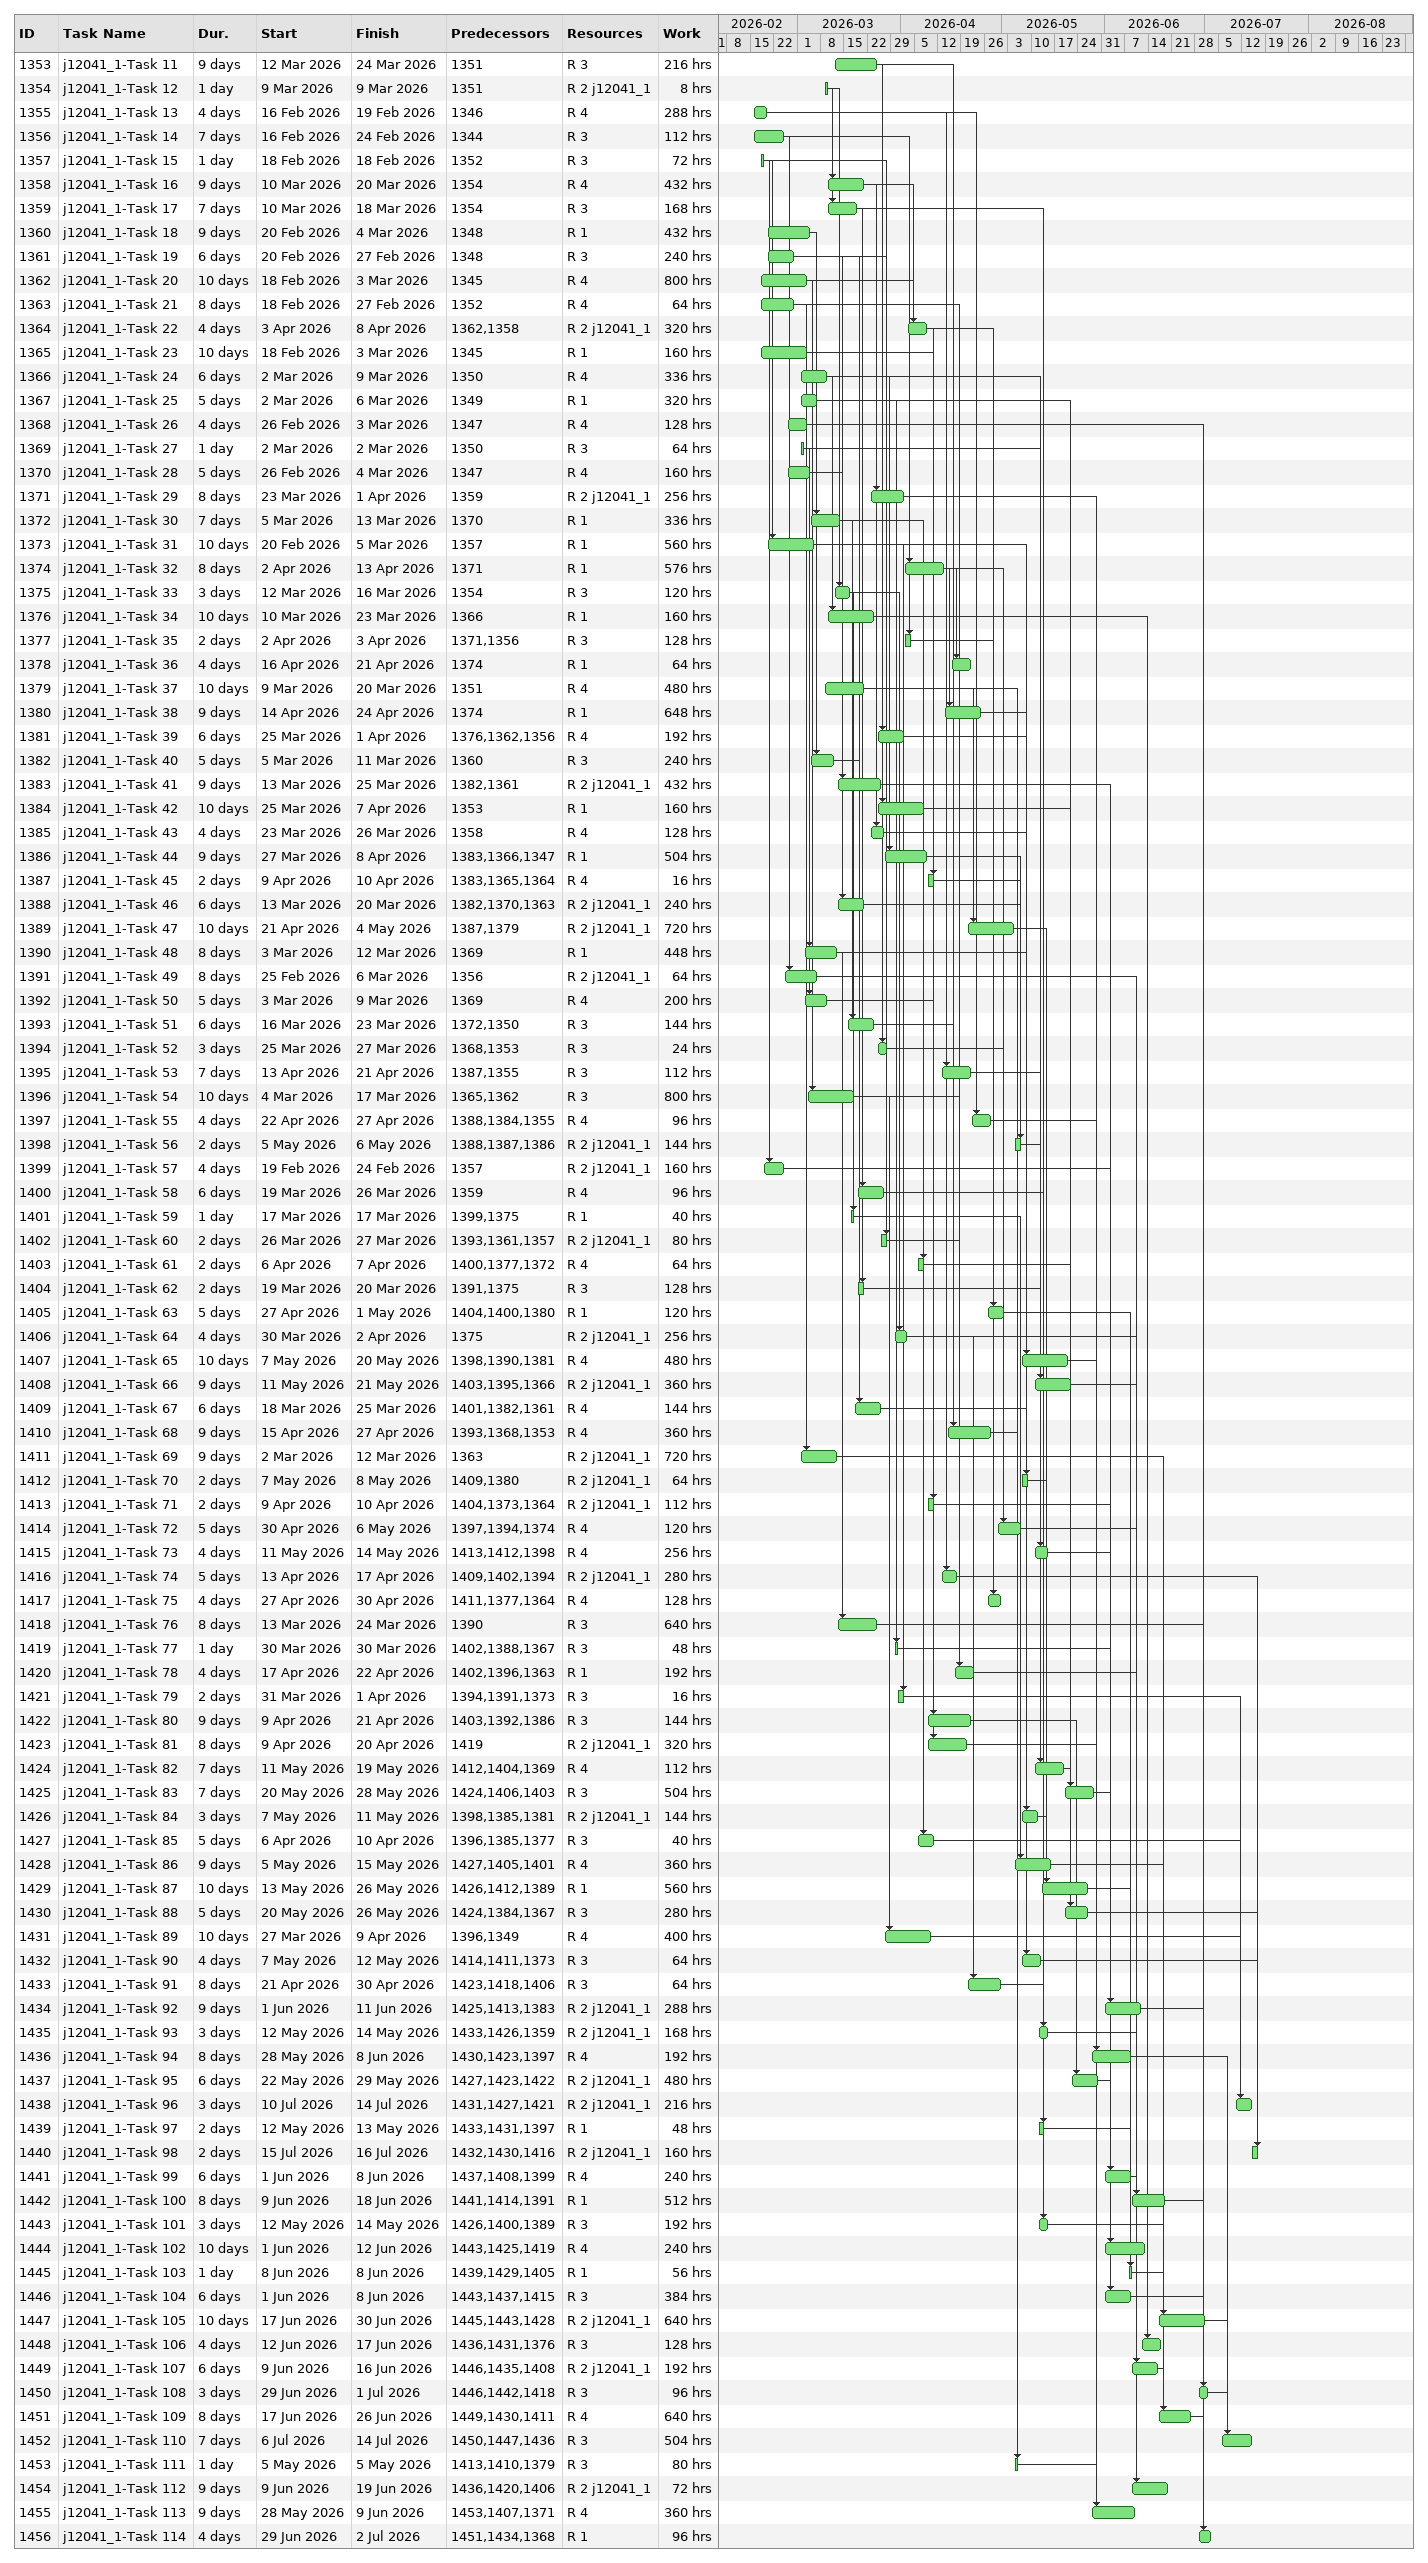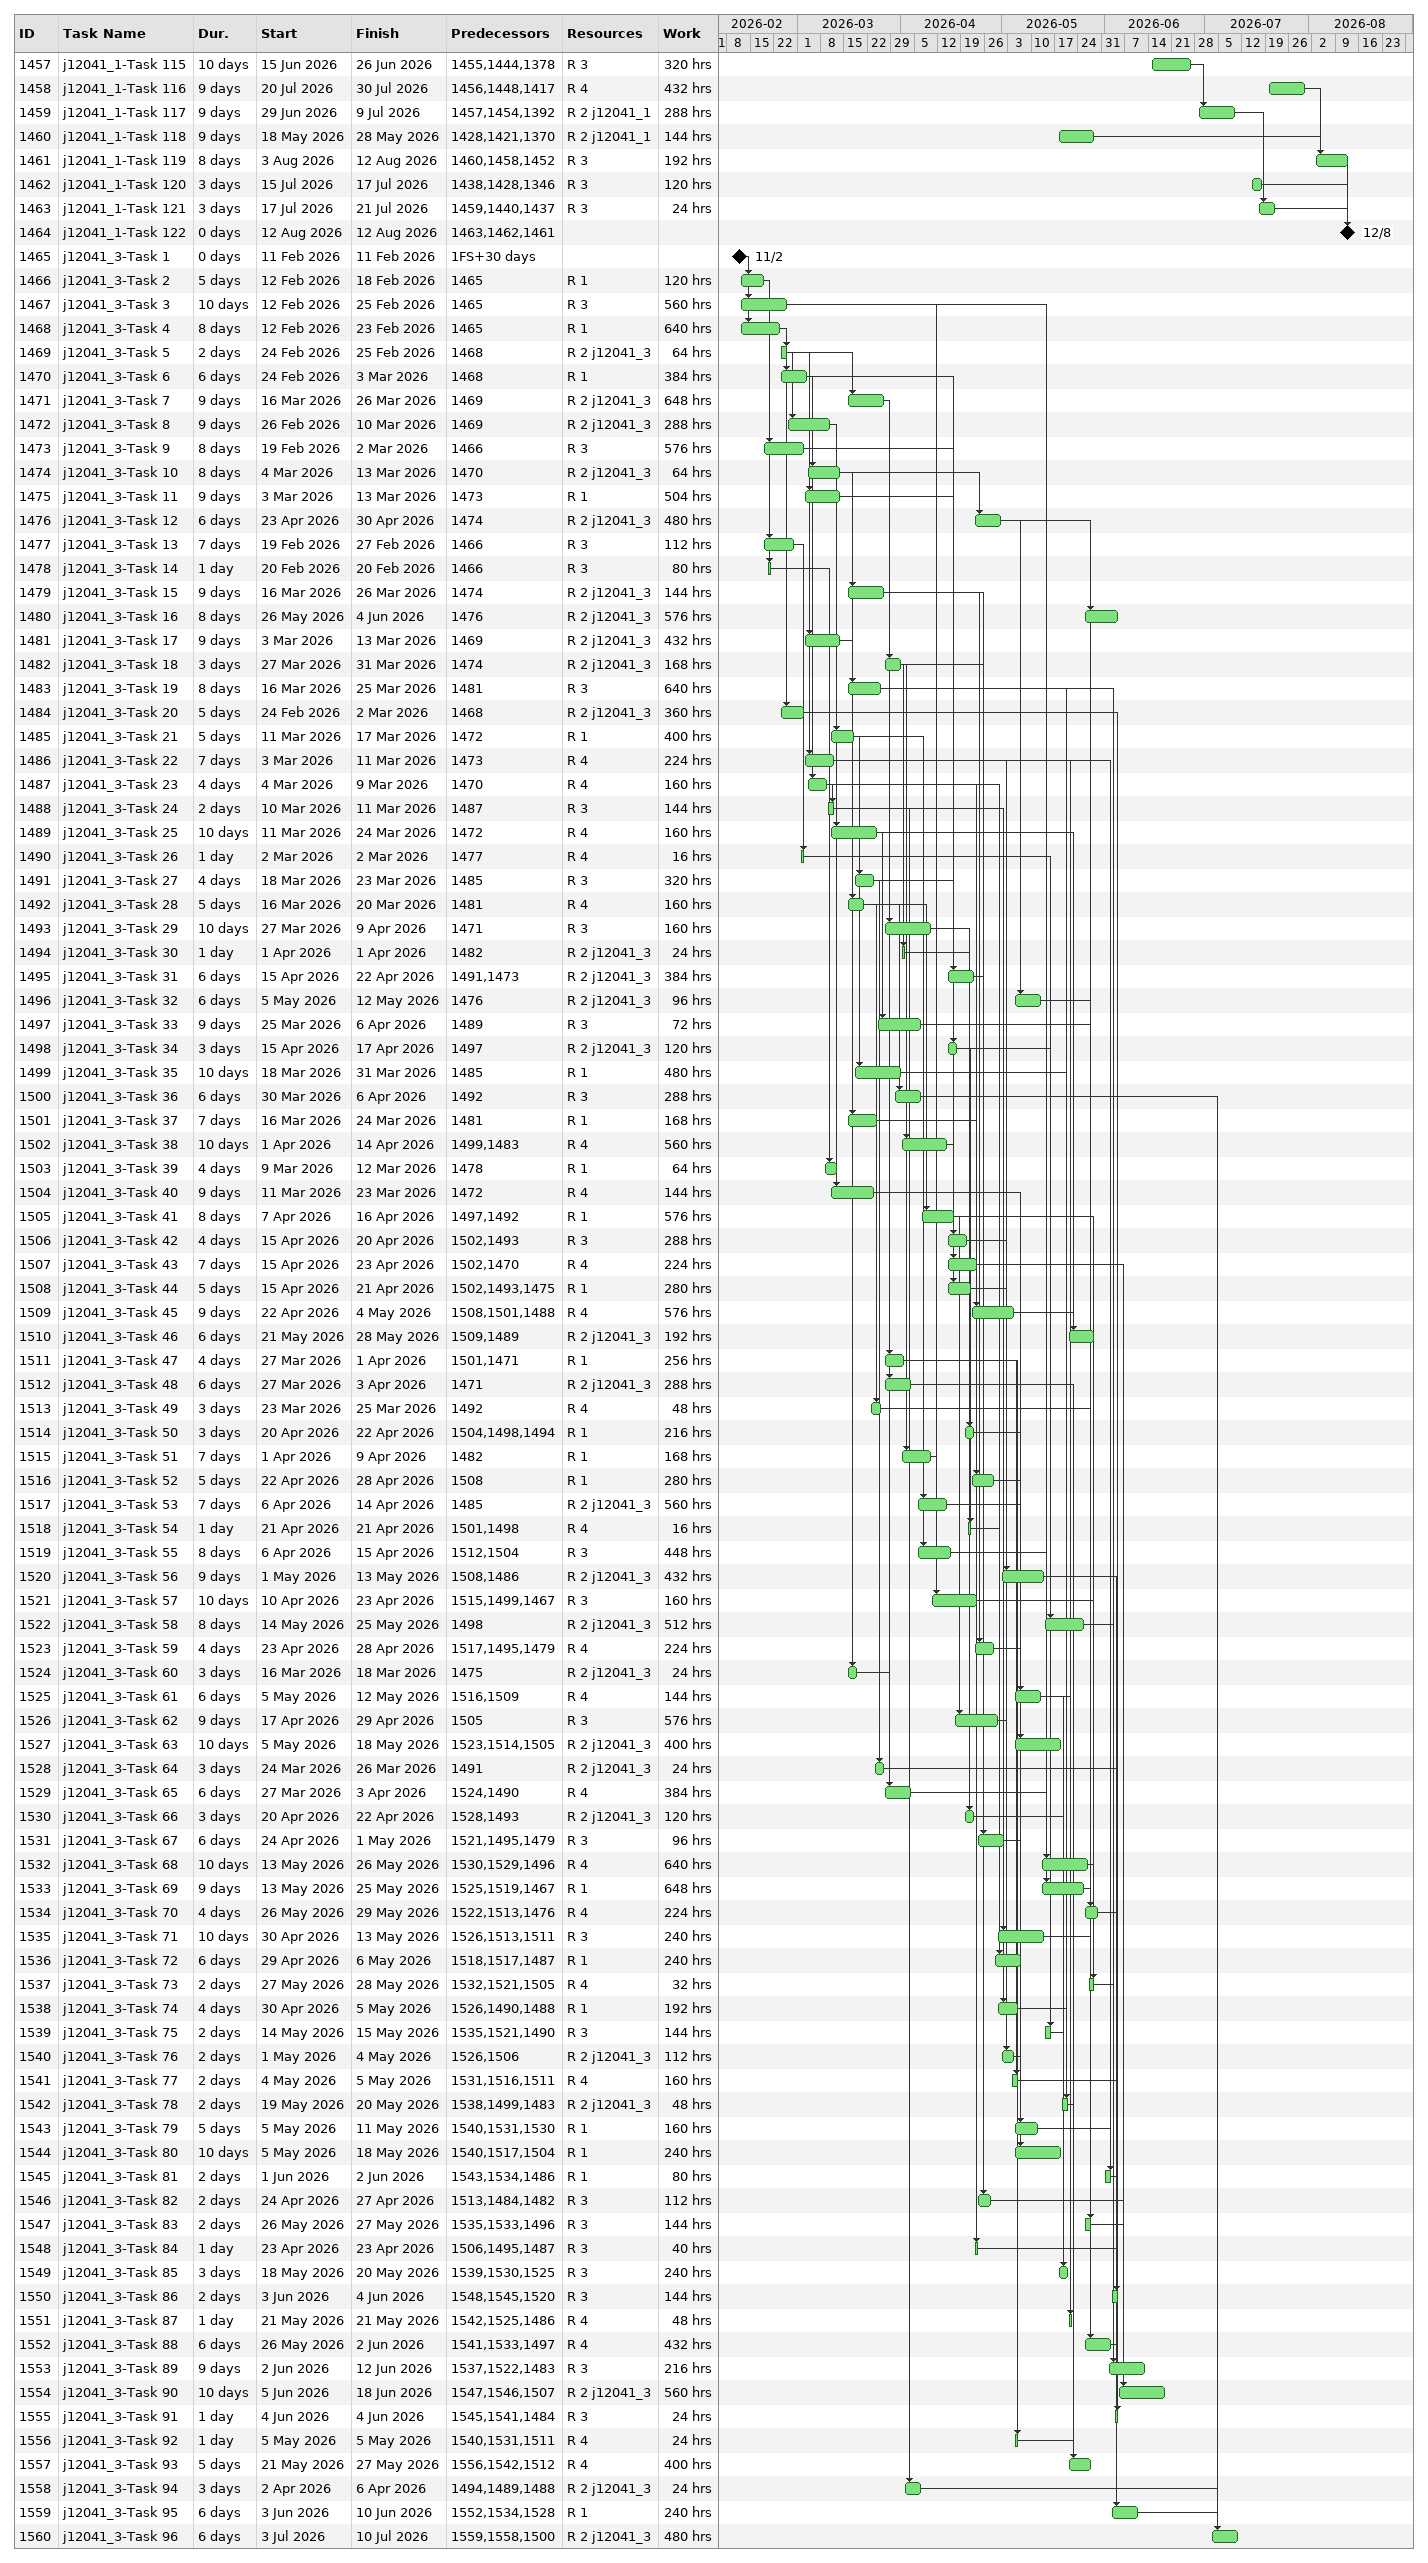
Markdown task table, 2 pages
| ID | Task | Duration | Start | Finish | Predecessors | Resources | Work (h) |
|---|---|---|---|---|---|---|---|
| 1353 | j12041_1-Task 11 | 9d | 2026-03-12 | 2026-03-24 | 1351 | R 3 | 216 |
| 1354 | j12041_1-Task 12 | 1d | 2026-03-09 | 2026-03-09 | 1351 | R 2 j12041_1 | 8 |
| 1355 | j12041_1-Task 13 | 4d | 2026-02-16 | 2026-02-19 | 1346 | R 4 | 288 |
| 1356 | j12041_1-Task 14 | 7d | 2026-02-16 | 2026-02-24 | 1344 | R 3 | 112 |
| 1357 | j12041_1-Task 15 | 1d | 2026-02-18 | 2026-02-18 | 1352 | R 3 | 72 |
| 1358 | j12041_1-Task 16 | 9d | 2026-03-10 | 2026-03-20 | 1354 | R 4 | 432 |
| 1359 | j12041_1-Task 17 | 7d | 2026-03-10 | 2026-03-18 | 1354 | R 3 | 168 |
| 1360 | j12041_1-Task 18 | 9d | 2026-02-20 | 2026-03-04 | 1348 | R 1 | 432 |
| 1361 | j12041_1-Task 19 | 6d | 2026-02-20 | 2026-02-27 | 1348 | R 3 | 240 |
| 1362 | j12041_1-Task 20 | 10d | 2026-02-18 | 2026-03-03 | 1345 | R 4 | 800 |
| 1363 | j12041_1-Task 21 | 8d | 2026-02-18 | 2026-02-27 | 1352 | R 4 | 64 |
| 1364 | j12041_1-Task 22 | 4d | 2026-04-03 | 2026-04-08 | 1362, 1358 | R 2 j12041_1 | 320 |
| 1365 | j12041_1-Task 23 | 10d | 2026-02-18 | 2026-03-03 | 1345 | R 1 | 160 |
| 1366 | j12041_1-Task 24 | 6d | 2026-03-02 | 2026-03-09 | 1350 | R 4 | 336 |
| 1367 | j12041_1-Task 25 | 5d | 2026-03-02 | 2026-03-06 | 1349 | R 1 | 320 |
| 1368 | j12041_1-Task 26 | 4d | 2026-02-26 | 2026-03-03 | 1347 | R 4 | 128 |
| 1369 | j12041_1-Task 27 | 1d | 2026-03-02 | 2026-03-02 | 1350 | R 3 | 64 |
| 1370 | j12041_1-Task 28 | 5d | 2026-02-26 | 2026-03-04 | 1347 | R 4 | 160 |
| 1371 | j12041_1-Task 29 | 8d | 2026-03-23 | 2026-04-01 | 1359 | R 2 j12041_1 | 256 |
| 1372 | j12041_1-Task 30 | 7d | 2026-03-05 | 2026-03-13 | 1370 | R 1 | 336 |
| 1373 | j12041_1-Task 31 | 10d | 2026-02-20 | 2026-03-05 | 1357 | R 1 | 560 |
| 1374 | j12041_1-Task 32 | 8d | 2026-04-02 | 2026-04-13 | 1371 | R 1 | 576 |
| 1375 | j12041_1-Task 33 | 3d | 2026-03-12 | 2026-03-16 | 1354 | R 3 | 120 |
| 1376 | j12041_1-Task 34 | 10d | 2026-03-10 | 2026-03-23 | 1366 | R 1 | 160 |
| 1377 | j12041_1-Task 35 | 2d | 2026-04-02 | 2026-04-03 | 1371, 1356 | R 3 | 128 |
| 1378 | j12041_1-Task 36 | 4d | 2026-04-16 | 2026-04-21 | 1374 | R 1 | 64 |
| 1379 | j12041_1-Task 37 | 10d | 2026-03-09 | 2026-03-20 | 1351 | R 4 | 480 |
| 1380 | j12041_1-Task 38 | 9d | 2026-04-14 | 2026-04-24 | 1374 | R 1 | 648 |
| 1381 | j12041_1-Task 39 | 6d | 2026-03-25 | 2026-04-01 | 1376, 1362, 1356 | R 4 | 192 |
| 1382 | j12041_1-Task 40 | 5d | 2026-03-05 | 2026-03-11 | 1360 | R 3 | 240 |
| 1383 | j12041_1-Task 41 | 9d | 2026-03-13 | 2026-03-25 | 1382, 1361 | R 2 j12041_1 | 432 |
| 1384 | j12041_1-Task 42 | 10d | 2026-03-25 | 2026-04-07 | 1353 | R 1 | 160 |
| 1385 | j12041_1-Task 43 | 4d | 2026-03-23 | 2026-03-26 | 1358 | R 4 | 128 |
| 1386 | j12041_1-Task 44 | 9d | 2026-03-27 | 2026-04-08 | 1383, 1366, 1347 | R 1 | 504 |
| 1387 | j12041_1-Task 45 | 2d | 2026-04-09 | 2026-04-10 | 1383, 1365, 1364 | R 4 | 16 |
| 1388 | j12041_1-Task 46 | 6d | 2026-03-13 | 2026-03-20 | 1382, 1370, 1363 | R 2 j12041_1 | 240 |
| 1389 | j12041_1-Task 47 | 10d | 2026-04-21 | 2026-05-04 | 1387, 1379 | R 2 j12041_1 | 720 |
| 1390 | j12041_1-Task 48 | 8d | 2026-03-03 | 2026-03-12 | 1369 | R 1 | 448 |
| 1391 | j12041_1-Task 49 | 8d | 2026-02-25 | 2026-03-06 | 1356 | R 2 j12041_1 | 64 |
| 1392 | j12041_1-Task 50 | 5d | 2026-03-03 | 2026-03-09 | 1369 | R 4 | 200 |
| 1393 | j12041_1-Task 51 | 6d | 2026-03-16 | 2026-03-23 | 1372, 1350 | R 3 | 144 |
| 1394 | j12041_1-Task 52 | 3d | 2026-03-25 | 2026-03-27 | 1368, 1353 | R 3 | 24 |
| 1395 | j12041_1-Task 53 | 7d | 2026-04-13 | 2026-04-21 | 1387, 1355 | R 3 | 112 |
| 1396 | j12041_1-Task 54 | 10d | 2026-03-04 | 2026-03-17 | 1365, 1362 | R 3 | 800 |
| 1397 | j12041_1-Task 55 | 4d | 2026-04-22 | 2026-04-27 | 1388, 1384, 1355 | R 4 | 96 |
| 1398 | j12041_1-Task 56 | 2d | 2026-05-05 | 2026-05-06 | 1388, 1387, 1386 | R 2 j12041_1 | 144 |
| 1399 | j12041_1-Task 57 | 4d | 2026-02-19 | 2026-02-24 | 1357 | R 2 j12041_1 | 160 |
| 1400 | j12041_1-Task 58 | 6d | 2026-03-19 | 2026-03-26 | 1359 | R 4 | 96 |
| 1401 | j12041_1-Task 59 | 1d | 2026-03-17 | 2026-03-17 | 1399, 1375 | R 1 | 40 |
| 1402 | j12041_1-Task 60 | 2d | 2026-03-26 | 2026-03-27 | 1393, 1361, 1357 | R 2 j12041_1 | 80 |
| 1403 | j12041_1-Task 61 | 2d | 2026-04-06 | 2026-04-07 | 1400, 1377, 1372 | R 4 | 64 |
| 1404 | j12041_1-Task 62 | 2d | 2026-03-19 | 2026-03-20 | 1391, 1375 | R 3 | 128 |
| 1405 | j12041_1-Task 63 | 5d | 2026-04-27 | 2026-05-01 | 1404, 1400, 1380 | R 1 | 120 |
| 1406 | j12041_1-Task 64 | 4d | 2026-03-30 | 2026-04-02 | 1375 | R 2 j12041_1 | 256 |
| 1407 | j12041_1-Task 65 | 10d | 2026-05-07 | 2026-05-20 | 1398, 1390, 1381 | R 4 | 480 |
| 1408 | j12041_1-Task 66 | 9d | 2026-05-11 | 2026-05-21 | 1403, 1395, 1366 | R 2 j12041_1 | 360 |
| 1409 | j12041_1-Task 67 | 6d | 2026-03-18 | 2026-03-25 | 1401, 1382, 1361 | R 4 | 144 |
| 1410 | j12041_1-Task 68 | 9d | 2026-04-15 | 2026-04-27 | 1393, 1368, 1353 | R 4 | 360 |
| 1411 | j12041_1-Task 69 | 9d | 2026-03-02 | 2026-03-12 | 1363 | R 2 j12041_1 | 720 |
| 1412 | j12041_1-Task 70 | 2d | 2026-05-07 | 2026-05-08 | 1409, 1380 | R 2 j12041_1 | 64 |
| 1413 | j12041_1-Task 71 | 2d | 2026-04-09 | 2026-04-10 | 1404, 1373, 1364 | R 2 j12041_1 | 112 |
| 1414 | j12041_1-Task 72 | 5d | 2026-04-30 | 2026-05-06 | 1397, 1394, 1374 | R 4 | 120 |
| 1415 | j12041_1-Task 73 | 4d | 2026-05-11 | 2026-05-14 | 1413, 1412, 1398 | R 4 | 256 |
| 1416 | j12041_1-Task 74 | 5d | 2026-04-13 | 2026-04-17 | 1409, 1402, 1394 | R 2 j12041_1 | 280 |
| 1417 | j12041_1-Task 75 | 4d | 2026-04-27 | 2026-04-30 | 1411, 1377, 1364 | R 4 | 128 |
| 1418 | j12041_1-Task 76 | 8d | 2026-03-13 | 2026-03-24 | 1390 | R 3 | 640 |
| 1419 | j12041_1-Task 77 | 1d | 2026-03-30 | 2026-03-30 | 1402, 1388, 1367 | R 3 | 48 |
| 1420 | j12041_1-Task 78 | 4d | 2026-04-17 | 2026-04-22 | 1402, 1396, 1363 | R 1 | 192 |
| 1421 | j12041_1-Task 79 | 2d | 2026-03-31 | 2026-04-01 | 1394, 1391, 1373 | R 3 | 16 |
| 1422 | j12041_1-Task 80 | 9d | 2026-04-09 | 2026-04-21 | 1403, 1392, 1386 | R 3 | 144 |
| 1423 | j12041_1-Task 81 | 8d | 2026-04-09 | 2026-04-20 | 1419 | R 2 j12041_1 | 320 |
| 1424 | j12041_1-Task 82 | 7d | 2026-05-11 | 2026-05-19 | 1412, 1404, 1369 | R 4 | 112 |
| 1425 | j12041_1-Task 83 | 7d | 2026-05-20 | 2026-05-28 | 1424, 1406, 1403 | R 3 | 504 |
| 1426 | j12041_1-Task 84 | 3d | 2026-05-07 | 2026-05-11 | 1398, 1385, 1381 | R 2 j12041_1 | 144 |
| 1427 | j12041_1-Task 85 | 5d | 2026-04-06 | 2026-04-10 | 1396, 1385, 1377 | R 3 | 40 |
| 1428 | j12041_1-Task 86 | 9d | 2026-05-05 | 2026-05-15 | 1427, 1405, 1401 | R 4 | 360 |
| 1429 | j12041_1-Task 87 | 10d | 2026-05-13 | 2026-05-26 | 1426, 1412, 1389 | R 1 | 560 |
| 1430 | j12041_1-Task 88 | 5d | 2026-05-20 | 2026-05-26 | 1424, 1384, 1367 | R 3 | 280 |
| 1431 | j12041_1-Task 89 | 10d | 2026-03-27 | 2026-04-09 | 1396, 1349 | R 4 | 400 |
| 1432 | j12041_1-Task 90 | 4d | 2026-05-07 | 2026-05-12 | 1414, 1411, 1373 | R 3 | 64 |
| 1433 | j12041_1-Task 91 | 8d | 2026-04-21 | 2026-04-30 | 1423, 1418, 1406 | R 3 | 64 |
| 1434 | j12041_1-Task 92 | 9d | 2026-06-01 | 2026-06-11 | 1425, 1413, 1383 | R 2 j12041_1 | 288 |
| 1435 | j12041_1-Task 93 | 3d | 2026-05-12 | 2026-05-14 | 1433, 1426, 1359 | R 2 j12041_1 | 168 |
| 1436 | j12041_1-Task 94 | 8d | 2026-05-28 | 2026-06-08 | 1430, 1423, 1397 | R 4 | 192 |
| 1437 | j12041_1-Task 95 | 6d | 2026-05-22 | 2026-05-29 | 1427, 1423, 1422 | R 2 j12041_1 | 480 |
| 1438 | j12041_1-Task 96 | 3d | 2026-07-10 | 2026-07-14 | 1431, 1427, 1421 | R 2 j12041_1 | 216 |
| 1439 | j12041_1-Task 97 | 2d | 2026-05-12 | 2026-05-13 | 1433, 1431, 1397 | R 1 | 48 |
| 1440 | j12041_1-Task 98 | 2d | 2026-07-15 | 2026-07-16 | 1432, 1430, 1416 | R 2 j12041_1 | 160 |
| 1441 | j12041_1-Task 99 | 6d | 2026-06-01 | 2026-06-08 | 1437, 1408, 1399 | R 4 | 240 |
| 1442 | j12041_1-Task 100 | 8d | 2026-06-09 | 2026-06-18 | 1441, 1414, 1391 | R 1 | 512 |
| 1443 | j12041_1-Task 101 | 3d | 2026-05-12 | 2026-05-14 | 1426, 1400, 1389 | R 3 | 192 |
| 1444 | j12041_1-Task 102 | 10d | 2026-06-01 | 2026-06-12 | 1443, 1425, 1419 | R 4 | 240 |
| 1445 | j12041_1-Task 103 | 1d | 2026-06-08 | 2026-06-08 | 1439, 1429, 1405 | R 1 | 56 |
| 1446 | j12041_1-Task 104 | 6d | 2026-06-01 | 2026-06-08 | 1443, 1437, 1415 | R 3 | 384 |
| 1447 | j12041_1-Task 105 | 10d | 2026-06-17 | 2026-06-30 | 1445, 1443, 1428 | R 2 j12041_1 | 640 |
| 1448 | j12041_1-Task 106 | 4d | 2026-06-12 | 2026-06-17 | 1436, 1431, 1376 | R 3 | 128 |
| 1449 | j12041_1-Task 107 | 6d | 2026-06-09 | 2026-06-16 | 1446, 1435, 1408 | R 2 j12041_1 | 192 |
| 1450 | j12041_1-Task 108 | 3d | 2026-06-29 | 2026-07-01 | 1446, 1442, 1418 | R 3 | 96 |
| 1451 | j12041_1-Task 109 | 8d | 2026-06-17 | 2026-06-26 | 1449, 1430, 1411 | R 4 | 640 |
| 1452 | j12041_1-Task 110 | 7d | 2026-07-06 | 2026-07-14 | 1450, 1447, 1436 | R 3 | 504 |
| 1453 | j12041_1-Task 111 | 1d | 2026-05-05 | 2026-05-05 | 1413, 1410, 1379 | R 3 | 80 |
| 1454 | j12041_1-Task 112 | 9d | 2026-06-09 | 2026-06-19 | 1436, 1420, 1406 | R 2 j12041_1 | 72 |
| 1455 | j12041_1-Task 113 | 9d | 2026-05-28 | 2026-06-09 | 1453, 1407, 1371 | R 4 | 360 |
| 1456 | j12041_1-Task 114 | 4d | 2026-06-29 | 2026-07-02 | 1451, 1434, 1368 | R 1 | 96 |
| 1457 | j12041_1-Task 115 | 10d | 2026-06-15 | 2026-06-26 | 1455, 1444, 1378 | R 3 | 320 |
| 1458 | j12041_1-Task 116 | 9d | 2026-07-20 | 2026-07-30 | 1456, 1448, 1417 | R 4 | 432 |
| 1459 | j12041_1-Task 117 | 9d | 2026-06-29 | 2026-07-09 | 1457, 1454, 1392 | R 2 j12041_1 | 288 |
| 1460 | j12041_1-Task 118 | 9d | 2026-05-18 | 2026-05-28 | 1428, 1421, 1370 | R 2 j12041_1 | 144 |
| 1461 | j12041_1-Task 119 | 8d | 2026-08-03 | 2026-08-12 | 1460, 1458, 1452 | R 3 | 192 |
| 1462 | j12041_1-Task 120 | 3d | 2026-07-15 | 2026-07-17 | 1438, 1428, 1346 | R 3 | 120 |
| 1463 | j12041_1-Task 121 | 3d | 2026-07-17 | 2026-07-21 | 1459, 1440, 1437 | R 3 | 24 |
| 1464 | j12041_1-Task 122 | 0d | 2026-08-12 | 2026-08-12 | 1463, 1462, 1461 |  |  |
| 1465 | j12041_3-Task 1 | 0d | 2026-02-11 | 2026-02-11 | 1FS+30d |  |  |
| 1466 | j12041_3-Task 2 | 5d | 2026-02-12 | 2026-02-18 | 1465 | R 1 | 120 |
| 1467 | j12041_3-Task 3 | 10d | 2026-02-12 | 2026-02-25 | 1465 | R 3 | 560 |
| 1468 | j12041_3-Task 4 | 8d | 2026-02-12 | 2026-02-23 | 1465 | R 1 | 640 |
| 1469 | j12041_3-Task 5 | 2d | 2026-02-24 | 2026-02-25 | 1468 | R 2 j12041_3 | 64 |
| 1470 | j12041_3-Task 6 | 6d | 2026-02-24 | 2026-03-03 | 1468 | R 1 | 384 |
| 1471 | j12041_3-Task 7 | 9d | 2026-03-16 | 2026-03-26 | 1469 | R 2 j12041_3 | 648 |
| 1472 | j12041_3-Task 8 | 9d | 2026-02-26 | 2026-03-10 | 1469 | R 2 j12041_3 | 288 |
| 1473 | j12041_3-Task 9 | 8d | 2026-02-19 | 2026-03-02 | 1466 | R 3 | 576 |
| 1474 | j12041_3-Task 10 | 8d | 2026-03-04 | 2026-03-13 | 1470 | R 2 j12041_3 | 64 |
| 1475 | j12041_3-Task 11 | 9d | 2026-03-03 | 2026-03-13 | 1473 | R 1 | 504 |
| 1476 | j12041_3-Task 12 | 6d | 2026-04-23 | 2026-04-30 | 1474 | R 2 j12041_3 | 480 |
| 1477 | j12041_3-Task 13 | 7d | 2026-02-19 | 2026-02-27 | 1466 | R 3 | 112 |
| 1478 | j12041_3-Task 14 | 1d | 2026-02-20 | 2026-02-20 | 1466 | R 3 | 80 |
| 1479 | j12041_3-Task 15 | 9d | 2026-03-16 | 2026-03-26 | 1474 | R 2 j12041_3 | 144 |
| 1480 | j12041_3-Task 16 | 8d | 2026-05-26 | 2026-06-04 | 1476 | R 2 j12041_3 | 576 |
| 1481 | j12041_3-Task 17 | 9d | 2026-03-03 | 2026-03-13 | 1469 | R 2 j12041_3 | 432 |
| 1482 | j12041_3-Task 18 | 3d | 2026-03-27 | 2026-03-31 | 1474 | R 2 j12041_3 | 168 |
| 1483 | j12041_3-Task 19 | 8d | 2026-03-16 | 2026-03-25 | 1481 | R 3 | 640 |
| 1484 | j12041_3-Task 20 | 5d | 2026-02-24 | 2026-03-02 | 1468 | R 2 j12041_3 | 360 |
| 1485 | j12041_3-Task 21 | 5d | 2026-03-11 | 2026-03-17 | 1472 | R 1 | 400 |
| 1486 | j12041_3-Task 22 | 7d | 2026-03-03 | 2026-03-11 | 1473 | R 4 | 224 |
| 1487 | j12041_3-Task 23 | 4d | 2026-03-04 | 2026-03-09 | 1470 | R 4 | 160 |
| 1488 | j12041_3-Task 24 | 2d | 2026-03-10 | 2026-03-11 | 1487 | R 3 | 144 |
| 1489 | j12041_3-Task 25 | 10d | 2026-03-11 | 2026-03-24 | 1472 | R 4 | 160 |
| 1490 | j12041_3-Task 26 | 1d | 2026-03-02 | 2026-03-02 | 1477 | R 4 | 16 |
| 1491 | j12041_3-Task 27 | 4d | 2026-03-18 | 2026-03-23 | 1485 | R 3 | 320 |
| 1492 | j12041_3-Task 28 | 5d | 2026-03-16 | 2026-03-20 | 1481 | R 4 | 160 |
| 1493 | j12041_3-Task 29 | 10d | 2026-03-27 | 2026-04-09 | 1471 | R 3 | 160 |
| 1494 | j12041_3-Task 30 | 1d | 2026-04-01 | 2026-04-01 | 1482 | R 2 j12041_3 | 24 |
| 1495 | j12041_3-Task 31 | 6d | 2026-04-15 | 2026-04-22 | 1491, 1473 | R 2 j12041_3 | 384 |
| 1496 | j12041_3-Task 32 | 6d | 2026-05-05 | 2026-05-12 | 1476 | R 2 j12041_3 | 96 |
| 1497 | j12041_3-Task 33 | 9d | 2026-03-25 | 2026-04-06 | 1489 | R 3 | 72 |
| 1498 | j12041_3-Task 34 | 3d | 2026-04-15 | 2026-04-17 | 1497 | R 2 j12041_3 | 120 |
| 1499 | j12041_3-Task 35 | 10d | 2026-03-18 | 2026-03-31 | 1485 | R 1 | 480 |
| 1500 | j12041_3-Task 36 | 6d | 2026-03-30 | 2026-04-06 | 1492 | R 3 | 288 |
| 1501 | j12041_3-Task 37 | 7d | 2026-03-16 | 2026-03-24 | 1481 | R 1 | 168 |
| 1502 | j12041_3-Task 38 | 10d | 2026-04-01 | 2026-04-14 | 1499, 1483 | R 4 | 560 |
| 1503 | j12041_3-Task 39 | 4d | 2026-03-09 | 2026-03-12 | 1478 | R 1 | 64 |
| 1504 | j12041_3-Task 40 | 9d | 2026-03-11 | 2026-03-23 | 1472 | R 4 | 144 |
| 1505 | j12041_3-Task 41 | 8d | 2026-04-07 | 2026-04-16 | 1497, 1492 | R 1 | 576 |
| 1506 | j12041_3-Task 42 | 4d | 2026-04-15 | 2026-04-20 | 1502, 1493 | R 3 | 288 |
| 1507 | j12041_3-Task 43 | 7d | 2026-04-15 | 2026-04-23 | 1502, 1470 | R 4 | 224 |
| 1508 | j12041_3-Task 44 | 5d | 2026-04-15 | 2026-04-21 | 1502, 1493, 1475 | R 1 | 280 |
| 1509 | j12041_3-Task 45 | 9d | 2026-04-22 | 2026-05-04 | 1508, 1501, 1488 | R 4 | 576 |
| 1510 | j12041_3-Task 46 | 6d | 2026-05-21 | 2026-05-28 | 1509, 1489 | R 2 j12041_3 | 192 |
| 1511 | j12041_3-Task 47 | 4d | 2026-03-27 | 2026-04-01 | 1501, 1471 | R 1 | 256 |
| 1512 | j12041_3-Task 48 | 6d | 2026-03-27 | 2026-04-03 | 1471 | R 2 j12041_3 | 288 |
| 1513 | j12041_3-Task 49 | 3d | 2026-03-23 | 2026-03-25 | 1492 | R 4 | 48 |
| 1514 | j12041_3-Task 50 | 3d | 2026-04-20 | 2026-04-22 | 1504, 1498, 1494 | R 1 | 216 |
| 1515 | j12041_3-Task 51 | 7d | 2026-04-01 | 2026-04-09 | 1482 | R 1 | 168 |
| 1516 | j12041_3-Task 52 | 5d | 2026-04-22 | 2026-04-28 | 1508 | R 1 | 280 |
| 1517 | j12041_3-Task 53 | 7d | 2026-04-06 | 2026-04-14 | 1485 | R 2 j12041_3 | 560 |
| 1518 | j12041_3-Task 54 | 1d | 2026-04-21 | 2026-04-21 | 1501, 1498 | R 4 | 16 |
| 1519 | j12041_3-Task 55 | 8d | 2026-04-06 | 2026-04-15 | 1512, 1504 | R 3 | 448 |
| 1520 | j12041_3-Task 56 | 9d | 2026-05-01 | 2026-05-13 | 1508, 1486 | R 2 j12041_3 | 432 |
| 1521 | j12041_3-Task 57 | 10d | 2026-04-10 | 2026-04-23 | 1515, 1499, 1467 | R 3 | 160 |
| 1522 | j12041_3-Task 58 | 8d | 2026-05-14 | 2026-05-25 | 1498 | R 2 j12041_3 | 512 |
| 1523 | j12041_3-Task 59 | 4d | 2026-04-23 | 2026-04-28 | 1517, 1495, 1479 | R 4 | 224 |
| 1524 | j12041_3-Task 60 | 3d | 2026-03-16 | 2026-03-18 | 1475 | R 2 j12041_3 | 24 |
| 1525 | j12041_3-Task 61 | 6d | 2026-05-05 | 2026-05-12 | 1516, 1509 | R 4 | 144 |
| 1526 | j12041_3-Task 62 | 9d | 2026-04-17 | 2026-04-29 | 1505 | R 3 | 576 |
| 1527 | j12041_3-Task 63 | 10d | 2026-05-05 | 2026-05-18 | 1523, 1514, 1505 | R 2 j12041_3 | 400 |
| 1528 | j12041_3-Task 64 | 3d | 2026-03-24 | 2026-03-26 | 1491 | R 2 j12041_3 | 24 |
| 1529 | j12041_3-Task 65 | 6d | 2026-03-27 | 2026-04-03 | 1524, 1490 | R 4 | 384 |
| 1530 | j12041_3-Task 66 | 3d | 2026-04-20 | 2026-04-22 | 1528, 1493 | R 2 j12041_3 | 120 |
| 1531 | j12041_3-Task 67 | 6d | 2026-04-24 | 2026-05-01 | 1521, 1495, 1479 | R 3 | 96 |
| 1532 | j12041_3-Task 68 | 10d | 2026-05-13 | 2026-05-26 | 1530, 1529, 1496 | R 4 | 640 |
| 1533 | j12041_3-Task 69 | 9d | 2026-05-13 | 2026-05-25 | 1525, 1519, 1467 | R 1 | 648 |
| 1534 | j12041_3-Task 70 | 4d | 2026-05-26 | 2026-05-29 | 1522, 1513, 1476 | R 4 | 224 |
| 1535 | j12041_3-Task 71 | 10d | 2026-04-30 | 2026-05-13 | 1526, 1513, 1511 | R 3 | 240 |
| 1536 | j12041_3-Task 72 | 6d | 2026-04-29 | 2026-05-06 | 1518, 1517, 1487 | R 1 | 240 |
| 1537 | j12041_3-Task 73 | 2d | 2026-05-27 | 2026-05-28 | 1532, 1521, 1505 | R 4 | 32 |
| 1538 | j12041_3-Task 74 | 4d | 2026-04-30 | 2026-05-05 | 1526, 1490, 1488 | R 1 | 192 |
| 1539 | j12041_3-Task 75 | 2d | 2026-05-14 | 2026-05-15 | 1535, 1521, 1490 | R 3 | 144 |
| 1540 | j12041_3-Task 76 | 2d | 2026-05-01 | 2026-05-04 | 1526, 1506 | R 2 j12041_3 | 112 |
| 1541 | j12041_3-Task 77 | 2d | 2026-05-04 | 2026-05-05 | 1531, 1516, 1511 | R 4 | 160 |
| 1542 | j12041_3-Task 78 | 2d | 2026-05-19 | 2026-05-20 | 1538, 1499, 1483 | R 2 j12041_3 | 48 |
| 1543 | j12041_3-Task 79 | 5d | 2026-05-05 | 2026-05-11 | 1540, 1531, 1530 | R 1 | 160 |
| 1544 | j12041_3-Task 80 | 10d | 2026-05-05 | 2026-05-18 | 1540, 1517, 1504 | R 1 | 240 |
| 1545 | j12041_3-Task 81 | 2d | 2026-06-01 | 2026-06-02 | 1543, 1534, 1486 | R 1 | 80 |
| 1546 | j12041_3-Task 82 | 2d | 2026-04-24 | 2026-04-27 | 1513, 1484, 1482 | R 3 | 112 |
| 1547 | j12041_3-Task 83 | 2d | 2026-05-26 | 2026-05-27 | 1535, 1533, 1496 | R 3 | 144 |
| 1548 | j12041_3-Task 84 | 1d | 2026-04-23 | 2026-04-23 | 1506, 1495, 1487 | R 3 | 40 |
| 1549 | j12041_3-Task 85 | 3d | 2026-05-18 | 2026-05-20 | 1539, 1530, 1525 | R 3 | 240 |
| 1550 | j12041_3-Task 86 | 2d | 2026-06-03 | 2026-06-04 | 1548, 1545, 1520 | R 3 | 144 |
| 1551 | j12041_3-Task 87 | 1d | 2026-05-21 | 2026-05-21 | 1542, 1525, 1486 | R 4 | 48 |
| 1552 | j12041_3-Task 88 | 6d | 2026-05-26 | 2026-06-02 | 1541, 1533, 1497 | R 4 | 432 |
| 1553 | j12041_3-Task 89 | 9d | 2026-06-02 | 2026-06-12 | 1537, 1522, 1483 | R 3 | 216 |
| 1554 | j12041_3-Task 90 | 10d | 2026-06-05 | 2026-06-18 | 1547, 1546, 1507 | R 2 j12041_3 | 560 |
| 1555 | j12041_3-Task 91 | 1d | 2026-06-04 | 2026-06-04 | 1545, 1541, 1484 | R 3 | 24 |
| 1556 | j12041_3-Task 92 | 1d | 2026-05-05 | 2026-05-05 | 1540, 1531, 1511 | R 4 | 24 |
| 1557 | j12041_3-Task 93 | 5d | 2026-05-21 | 2026-05-27 | 1556, 1542, 1512 | R 4 | 400 |
| 1558 | j12041_3-Task 94 | 3d | 2026-04-02 | 2026-04-06 | 1494, 1489, 1488 | R 2 j12041_3 | 24 |
| 1559 | j12041_3-Task 95 | 6d | 2026-06-03 | 2026-06-10 | 1552, 1534, 1528 | R 1 | 240 |
| 1560 | j12041_3-Task 96 | 6d | 2026-07-03 | 2026-07-10 | 1559, 1558, 1500 | R 2 j12041_3 | 480 |
